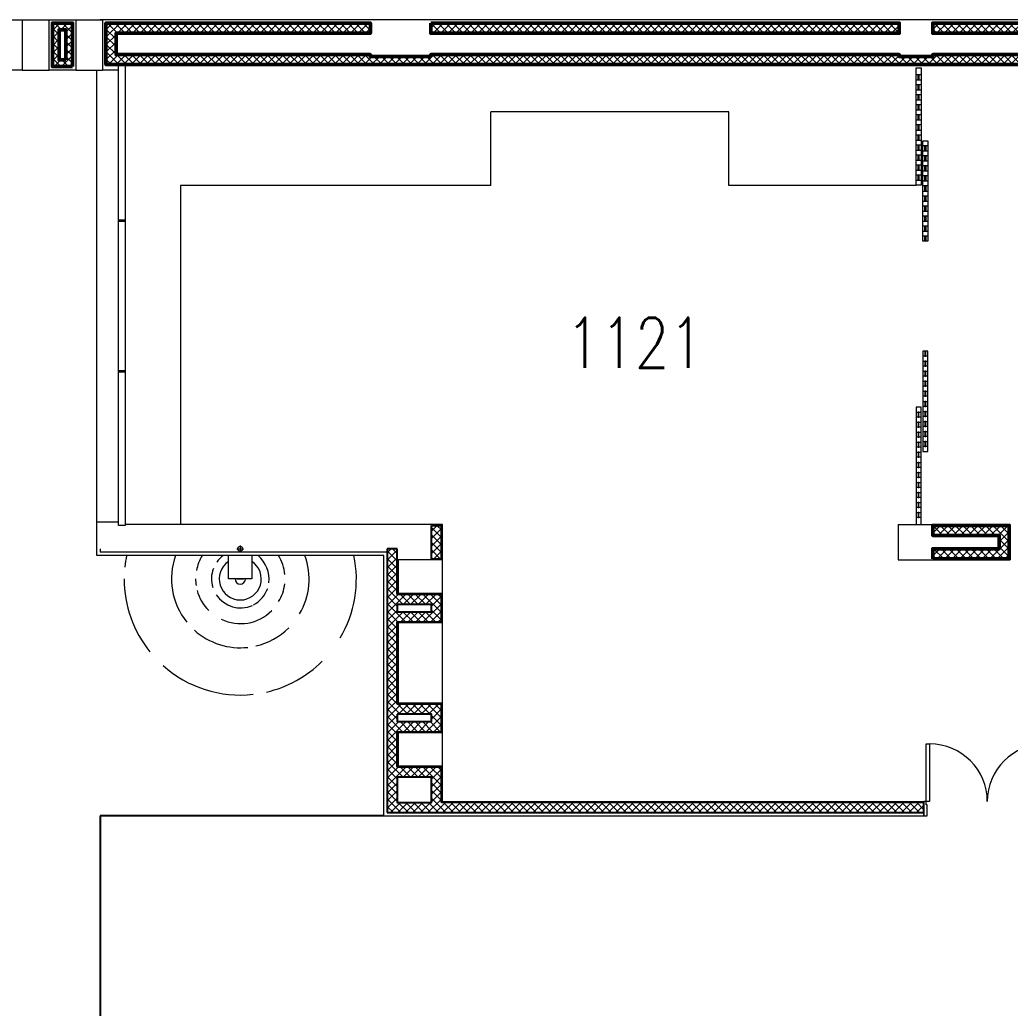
# Model space of a CAD drawing. Header units: inches. Extents: x 13084 to 220150, y 6494 to 167180.
# Drawn here: x 184728 to 199522, y 132170 to 146930 of the extents above; entities that cross this region are included whole.
import ezdxf
from ezdxf.enums import TextEntityAlignment as Align

# ---------------------------------------------------------------- set-up
doc = ezdxf.new("R2010")
doc.units = ezdxf.units.IN
doc.header["$MEASUREMENT"] = 0
for name, color, linetype, lineweight in [('Ground Floor$0$A-G23-M-Stairs-Concrete', 251, 'Continuous', 25), ('Ground Floor$0$A-G250-G-Walls-Low-Level', 8, 'Continuous', 15), ('Ground Floor$0$A-G250-M-Walls-Blockwork', 7, 'Continuous', 25), ('Ground Floor$0$A-G250-M-Walls-Moveable-Screen', 251, 'Continuous', 9), ('Ground Floor$0$A-G250-M-Water-Features', 251, 'Continuous', 20), ('Ground Floor$0$A-G252-H-Internal-Walls', 251, 'Continuous', 9), ('Ground Floor$0$A-G312-M-Wall-Finish-Plaster', 7, 'Continuous', 15), ('Ground Floor$0$A-G321-M-Window', 251, 'Continuous', 9), ('Ground Floor$0$A-G322-M-Door', 251, 'Continuous', 15), ('Ground Floor$0$A-G4-M-Furniture-Built-In', 251, 'Continuous', 9), ('Ground Floor$0$A-G731-G-Site-Water-Features', 251, 'Continuous', 9), ('Ground Floor$0$Z-Z001-S-Room-Name-Identification-250', 7, 'Continuous', 15)]:
    doc.layers.add(name, color=color, linetype=linetype, lineweight=lineweight)
doc.styles.add('Ground Floor$0$Tag-RomanS', font='romans.shx', dxfattribs={"width": 0.8})
pattern_1 = [(45, (31615.24, 164129.57), (-56.1266, 56.1266), []), (135, (31615.24, 164129.57), (-56.1266, -56.1266), [])]

# ---------------------------------------------------------------- blocks, each defined once
blk = doc.blocks.new('Ground Floor$0$D125')
at = {"layer": 'Ground Floor$0$A-G322-M-Door', "elevation": 0}
for points in [[(-1862, 1077), (-1812, 1077), (-1812, 215), (-1862, 215)], [(-38, 1077), (-88, 1077), (-88, 215), (-38, 215)], [(-1850, 165), (-1862, 165), (-1862, 215), (-1900, 215), (-1900, 0), (-1850, 0)], [(-50, 165), (-38, 165), (-38, 215), (0, 215), (0, 0), (-50, 0)]]:
    blk.add_lwpolyline(points, close=True, dxfattribs=at)
at = {"layer": 'Ground Floor$0$A-G322-M-Door'}
for centre, start, end in [((-1812, 215), 360, 90), ((-88, 215), 90, 180)]:
    blk.add_arc(centre, 862, start, end, dxfattribs=at)
blk = doc.blocks.new('Ground Floor$0$screen1')
at = {"layer": 'Ground Floor$0$A-G250-M-Walls-Moveable-Screen', "ltscale": 0.02, "elevation": 0}
for points in [[(166500, -17925), (166575, -17925), (166575, -19676), (166500, -19676)], [(166500, -17925), (166575, -17925), (166575, -18026), (166500, -18026)], [(166531, -18026), (166544, -18026), (166544, -18101), (166531, -18101)], [(166500, -18101), (166575, -18101), (166575, -18176), (166500, -18176)], [(166531, -18176), (166544, -18176), (166544, -18251), (166531, -18251)], [(166500, -18251), (166575, -18251), (166575, -18326), (166500, -18326)], [(166531, -18326), (166544, -18326), (166544, -18401), (166531, -18401)], [(166500, -18401), (166575, -18401), (166575, -18476), (166500, -18476)], [(166531, -18476), (166544, -18476), (166544, -18551), (166531, -18551)], [(166500, -18551), (166575, -18551), (166575, -18626), (166500, -18626)], [(166531, -18626), (166544, -18626), (166544, -18701), (166531, -18701)], [(166500, -18701), (166575, -18701), (166575, -18776), (166500, -18776)], [(166531, -18776), (166544, -18776), (166544, -18851), (166531, -18851)], [(166500, -18851), (166575, -18851), (166575, -18926), (166500, -18926)], [(166531, -18926), (166544, -18926), (166544, -19001), (166531, -19001)], [(166500, -19001), (166575, -19001), (166575, -19076), (166500, -19076)], [(166531, -19076), (166544, -19076), (166544, -19151), (166531, -19151)], [(166500, -19151), (166575, -19151), (166575, -19226), (166500, -19226)], [(166531, -19226), (166544, -19226), (166544, -19301), (166531, -19301)], [(166500, -19301), (166575, -19301), (166575, -19376), (166500, -19376)], [(166531, -19376), (166544, -19376), (166544, -19451), (166531, -19451)], [(166500, -19451), (166575, -19451), (166575, -19526), (166500, -19526)], [(166531, -19526), (166544, -19526), (166544, -19601), (166531, -19601)], [(166500, -19601), (166575, -19601), (166575, -19676), (166500, -19676)]]:
    blk.add_lwpolyline(points, close=True, dxfattribs=at)
blk = doc.blocks.new('Ground Floor$0$screen2')
at = {"layer": 'Ground Floor$0$A-G250-M-Walls-Moveable-Screen', "ltscale": 0.02, "elevation": 0}
for points in [[(166600, -19012), (166675, -19012), (166675, -20512), (166600, -20512)], [(166600, -19012), (166675, -19012), (166675, -19087), (166600, -19087)], [(166600, -19162), (166675, -19162), (166675, -19237), (166600, -19237)], [(166631, -19087), (166644, -19087), (166644, -19162), (166631, -19162)], [(166600, -19312), (166675, -19312), (166675, -19387), (166600, -19387)], [(166631, -19237), (166644, -19237), (166644, -19312), (166631, -19312)], [(166600, -19462), (166675, -19462), (166675, -19537), (166600, -19537)], [(166631, -19387), (166644, -19387), (166644, -19462), (166631, -19462)], [(166600, -19612), (166675, -19612), (166675, -19687), (166600, -19687)], [(166631, -19537), (166644, -19537), (166644, -19612), (166631, -19612)], [(166600, -19762), (166675, -19762), (166675, -19837), (166600, -19837)], [(166631, -19687), (166644, -19687), (166644, -19762), (166631, -19762)], [(166600, -19912), (166675, -19912), (166675, -19987), (166600, -19987)], [(166631, -19837), (166644, -19837), (166644, -19912), (166631, -19912)], [(166600, -20062), (166675, -20062), (166675, -20137), (166600, -20137)], [(166631, -19987), (166644, -19987), (166644, -20062), (166631, -20062)], [(166600, -20212), (166675, -20212), (166675, -20287), (166600, -20287)], [(166631, -20137), (166644, -20137), (166644, -20212), (166631, -20212)], [(166600, -20362), (166675, -20362), (166675, -20437), (166600, -20437)], [(166631, -20287), (166644, -20287), (166644, -20362), (166631, -20362)], [(166631, -20437), (166644, -20437), (166644, -20512), (166631, -20512)]]:
    blk.add_lwpolyline(points, close=True, dxfattribs=at)
blk = doc.blocks.new('Ground Floor$0$tag-roomname')
at = {"lineweight": 18, "ltscale": 0.01, "style": 'Ground Floor$0$Tag-RomanS', "width": 0.8}
blk.add_attdef('ROOM_NO_2', text='', height=3, dxfattribs=at).set_placement((0, 1.612), align=Align.MIDDLE_CENTER)
at = {"linetype": 'ByBlock', "lineweight": 13, "ltscale": 0.01, "style": 'Ground Floor$0$Tag-RomanS', "width": 0.8, "flags": 1}
for tag, p in [('ROOM_NAME_1', (0, -2.288)), ('AREA', (0, -5.744))]:
    blk.add_attdef(tag, text='', height=2.8, dxfattribs=at).set_placement(p, align=Align.MIDDLE_CENTER)

msp = doc.modelspace()

# ---------------------------------------------------------------- hatches: boundary and pattern name
at = {"layer": 'Ground Floor$0$A-G252-H-Internal-Walls'}
h = msp.add_hatch(dxfattribs=at)
h.set_pattern_fill('ANSI37', color=256, scale=25, style=0)
h.set_pattern_definition(pattern_1)
h.paths.add_polyline_path([(185515, 146880), (185215, 146880), (185215, 146630), (185315, 146630), (185315, 146780), (185415, 146780), (185415, 146630), (185515, 146630)])
h.paths.add_polyline_path([(185515, 146630), (185415, 146630), (185415, 146330), (185315, 146330), (185315, 146630), (185215, 146630), (185215, 146230), (185515, 146230)])
h = msp.add_hatch(dxfattribs=at)
h.set_pattern_fill('ANSI37', color=256, scale=25, style=0)
h.set_pattern_definition(pattern_1)
h.paths.add_polyline_path([(202171, 146730), (202171, 146410), (198365, 146410), (198365, 146380), (197865, 146380), (197865, 146410), (190865, 146410), (190865, 146380), (189965, 146380), (189965, 146410), (186165, 146410), (186165, 146730), (189965, 146730), (189965, 146880), (186015, 146880), (186015, 146260), (202321, 146260), (202321, 146880), (198365, 146880), (198365, 146730)])
h = msp.add_hatch(dxfattribs=at)
h.set_pattern_fill('ANSI37', color=256, scale=25, style=0)
h.set_pattern_definition(pattern_1)
h.paths.add_polyline_path([(190865, 146880), (197865, 146880), (197865, 146730), (190865, 146730)])
h = msp.add_hatch(dxfattribs=at)
h.set_pattern_fill('ANSI37', color=256, scale=25, style=0)
h.set_pattern_definition(pattern_1)
h.paths.add_polyline_path([(190875, 138880), (191025, 138880), (191025, 139380), (190875, 139380)])
h = msp.add_hatch(dxfattribs=at)
h.set_pattern_fill('ANSI37', color=256, scale=25, style=0)
h.set_pattern_definition(pattern_1)
h.paths.add_polyline_path([(198365, 138880), (198365, 139030), (199357, 139030), (199357, 139230), (198365, 139230), (198365, 139380), (199507, 139380), (199507, 138880)])
h = msp.add_hatch(dxfattribs=at)
h.set_pattern_fill('ANSI37', color=256, scale=25, style=0)
h.set_pattern_definition(pattern_1)
h.paths.add_polyline_path([(191025, 138349), (190365, 138349), (190365, 139030), (190215, 139030), (190215, 135090), (198229, 135090), (198229, 135240), (191025, 135240), (191025, 135769), (190365, 135769), (190365, 136299), (191025, 136299), (191025, 136709), (190365, 136709), (190365, 137939), (191025, 137939)])
h.paths.add_polyline_path([(190875, 138089), (190365, 138089), (190365, 138199), (190875, 138199)], flags=16)
h.paths.add_polyline_path([(190875, 136559), (190875, 136449), (190365, 136449), (190365, 136559)], flags=16)
h.paths.add_polyline_path([(190875, 135619), (190875, 135240), (190365, 135240), (190365, 135619)], flags=16)

# ---------------------------------------------------------------- linework, layer by layer
at = {"layer": 'Ground Floor$0$A-G23-M-Stairs-Concrete'}
for p, q in [((185928, 135040), (185928, 124580, 0)), ((190165, 135040), (185928, 135040, 0))]:
    msp.add_line(p, q, dxfattribs=at)
at = {"layer": 'Ground Floor$0$A-G250-G-Walls-Low-Level'}
for p, q in [((184765, 146930), (185165, 146930)), ((185565, 146930), (185965, 146930)), ((184765, 146180), (185165, 146180)), ((185565, 146180), (185965, 146180)), ((185878, 139430, 0), (185878, 146180, 0)), ((191040, 138364, 0), (191040, 138865)), ((191040, 136724), (191040, 137924, 0)), ((191040, 135784), (191040, 136284, 0))]:
    msp.add_line(p, q, dxfattribs=at)
at = {"layer": 'Ground Floor$0$A-G250-G-Walls-Low-Level', "elevation": 0}
msp.add_lwpolyline([(188196, 138930), (188196, 138580), (187846, 138580), (187846, 138930)], dxfattribs=at)
at = {"layer": 'Ground Floor$0$A-G250-M-Walls-Blockwork'}
for p, q in [((190875, 138880), (190875, 139380)), ((190875, 139380), (191025, 139380)), ((191025, 138880), (191025, 139380)), ((190365, 139030), (190215, 139030)), ((190215, 139030), (190215, 135090)), ((190365, 138349), (190365, 139030)), ((190875, 138880), (191025, 138880)), ((191025, 138349), (190365, 138349)), ((191025, 137939), (191025, 138349)), ((190365, 136709), (190365, 137939)), ((190365, 137939), (191025, 137939)), ((191025, 136709), (190365, 136709)), ((191025, 136299), (191025, 136709)), ((190365, 135769), (190365, 136299)), ((190365, 136299), (191025, 136299)), ((191025, 135769), (190365, 135769)), ((191025, 135240), (191025, 135769)), ((198230, 135240), (191025, 135240)), ((198230, 135090), (198230, 135240)), ((190215, 135090), (198230, 135090))]:
    msp.add_line(p, q, dxfattribs=at)
at = {"layer": 'Ground Floor$0$A-G250-M-Walls-Blockwork', "lineweight": 50, "ltscale": 0.02}
for points in [[(185515, 146230), (185215, 146230), (185215, 146880), (185515, 146880)], [(185415, 146330), (185315, 146330), (185315, 146780), (185415, 146780)]]:
    msp.add_lwpolyline(points, close=True, dxfattribs=at)
at = {"layer": 'Ground Floor$0$A-G250-M-Walls-Blockwork', "lineweight": 50, "ltscale": 0.02, "elevation": 0}
for points in [[(202171, 146730), (202171, 146410), (198365, 146410), (198365, 146380), (197865, 146380), (197865, 146410), (190865, 146410), (190865, 146380), (189965, 146380), (189965, 146410), (186165, 146410), (186165, 146730), (189965, 146730), (189965, 146880), (186015, 146880), (186015, 146260), (202321, 146260), (202321, 146880), (198365, 146880), (198365, 146730)], [(190865, 146880), (197865, 146880), (197865, 146730), (190865, 146730)], [(198365, 138880), (198365, 139030), (199357, 139030), (199357, 139230), (198365, 139230), (198365, 139380), (199507, 139380), (199507, 138880)]]:
    msp.add_lwpolyline(points, close=True, dxfattribs=at)
at = {"layer": 'Ground Floor$0$A-G250-M-Walls-Blockwork'}
for points in [[(190365, 138199), (190365, 138089), (190875, 138089), (190875, 138199)], [(190365, 136559), (190365, 136449), (190875, 136449), (190875, 136559)], [(190365, 135619), (190365, 135240), (190875, 135240), (190875, 135619)]]:
    msp.add_lwpolyline(points, close=True, dxfattribs=at)
at = {"layer": 'Ground Floor$0$A-G250-M-Water-Features'}
for p, q in [((188021, 139080), (188021, 138980)), ((187971, 139030), (188071, 139030)), ((187971, 138580, 0), (188071, 138580, 0))]:
    msp.add_line(p, q, dxfattribs=at)
msp.add_circle((188021, 139030), 37.5, dxfattribs=at)
at = {"layer": 'Ground Floor$0$A-G312-M-Wall-Finish-Plaster'}
for p, q in [((202321, 146930, 0), (185928, 146930, 0)), ((185965, 146930), (185965, 146180)), ((186203, 146180), (185965, 146180)), ((186303, 146245), (201350, 146245)), ((185878, 138930, 0), (185878, 139430, 0)), ((186203, 139430, 0), (185878, 139430, 0)), ((191040, 139395, 0), (186303, 139395, 0)), ((191040, 138865), (191040, 139395)), ((197850, 139395), (197850, 138865)), ((197850, 139395), (199522, 139395)), ((199522, 139395, 0), (199522, 138865)), ((190165, 138930, 0), (185878, 138930)), ((185928, 139030), (185928, 138980)), ((190215, 138980, 0), (185928, 138980)), ((190165, 135040), (190165, 138930, 0)), ((190380, 138865, 0), (190380, 138364, 0)), ((191040, 138865), (190380, 138865)), ((197850, 138865), (199522, 138865)), ((191040, 138364), (190380, 138364)), ((191040, 137924, 0), (191040, 138364, 0)), ((191040, 137924, 0), (191040, 138364, 0)), ((191040, 137924), (190380, 137924)), ((190380, 137924, 0), (190380, 136724, 0)), ((191040, 136724), (190380, 136724)), ((191040, 136284, 0), (191040, 136724, 0)), ((191040, 136284, 0), (191040, 136724, 0)), ((191040, 136284), (190380, 136284)), ((190380, 136284, 0), (190380, 135784)), ((191040, 135784), (190380, 135784)), ((191040, 135255), (191040, 135784)), ((191040, 135255), (198230, 135255, 0)), ((198230, 135040, 0), (198230, 135255, 0)), ((190165, 135040), (198230, 135040, 0))]:
    msp.add_line(p, q, dxfattribs=at)
for points in [[(184365, 146930), (184765, 146930), (184765, 146180), (184365, 146180)], [(185565, 146180), (185165, 146180), (185165, 146930), (185565, 146930)]]:
    msp.add_lwpolyline(points, close=True, dxfattribs=at)
at = {"layer": 'Ground Floor$0$A-G321-M-Window', "elevation": 0}
msp.add_lwpolyline([(186203, 146260), (186303, 146260), (186303, 139380), (186203, 139380)], close=True, dxfattribs=at)
at = {"layer": 'Ground Floor$0$A-G321-M-Window'}
for points in [[(186303, 143936), (186203, 143936), (186203, 143924), (186303, 143924)], [(186303, 141686), (186203, 141686), (186203, 141674), (186303, 141674)]]:
    msp.add_lwpolyline(points, close=True, dxfattribs=at)
at = {"layer": 'Ground Floor$0$A-G4-M-Furniture-Built-In'}
for p, q in [((198115, 144455, 0), (198115, 146205, 0)), ((195318, 145555, 0), (191763, 145555, 0)), ((191763, 144455, 0), (191763, 145555, 0)), ((195318, 144455, 0), (195318, 145555, 0)), ((191763, 144455, 0), (187128, 144455, 0)), ((187128, 144455, 0), (187128, 139395, 0)), ((198115, 144455, 0), (195318, 144455, 0))]:
    msp.add_line(p, q, dxfattribs=at)
at = {"layer": 'Ground Floor$0$A-G731-G-Site-Water-Features'}
for centre, radius, start, end in [((188021, 138580, 0), 1734, 168.3562, 174.1833), ((188021, 138580, 0), 1028, 160.0848, 218.9033), ((188021, 138580, 0), 667, 148.3504, 169.3377), ((188021, 138580, 0), 431, 125.76, 144.5395), ((187986, 138573, 0), 466, 353.7089, 49.9174), ((188036, 138582, 0), 654, 5.607, 32.0459), ((188021, 138580, 0), 1028, 329.4366, 19.9152), ((188021, 138580, 0), 1734, 329.4366, 11.6438), ((188021, 138580, 0), 314, 123.8367, 56.1633), ((188021, 138580, 0), 431, 158.7258, 197.3565), ((188021, 138580, 0), 1734, 180, 218.9033), ((188021, 138580, 0), 667, 180, 188.4396), ((188021, 138580, 0), 77.4, 180, 0), ((188036, 138582, 0), 654, 328.6044, 353.4823), ((188021, 138580, 0), 667, 194.9794, 225.1627), ((188025, 138587, 0), 439, 214.0643, 293.6524), ((188014, 138587, 0), 442, 297.3708, 340.3702), ((188025, 138566, 0), 654, 243.8373, 315.4376), ((188021, 138580, 0), 1028, 228.2776, 276.4158), ((188021, 138580, 0), 1028, 283.0089, 314.8373), ((188021, 138580, 0), 1734, 283.0089, 314.8373), ((188021, 138580, 0), 1734, 228.2776, 276.4158)]:
    msp.add_arc(centre, radius, start, end, dxfattribs=at)

# ---------------------------------------------------------------- block references
at = {"layer": 'Ground Floor$0$A-G250-M-Walls-Moveable-Screen'}
for name in ['Ground Floor$0$screen1', 'Ground Floor$0$screen2']:
    msp.add_blockref(name, (31615, 164135, 0), dxfattribs=at)
at = {"layer": 'Ground Floor$0$A-G250-M-Walls-Moveable-Screen', "xscale": -1, "rotation": 180}
for name in ['Ground Floor$0$screen2', 'Ground Floor$0$screen1']:
    msp.add_blockref(name, (31615, 121470, 0), dxfattribs=at)
at = {"layer": 'Ground Floor$0$A-G322-M-Door'}
msp.add_blockref('Ground Floor$0$D125', (200130, 135040, 0), dxfattribs=at)
at = {"layer": 'Ground Floor$0$Z-Z001-S-Room-Name-Identification-250'}
ref = msp.add_blockref('Ground Floor$0$tag-roomname', (193914, 141703), dxfattribs=dict(at, xscale=250, yscale=250, zscale=250))
ref.add_attrib('ROOM_NO_2', '1121', dxfattribs={"layer": '0', "lineweight": 18, "ltscale": 0.01, "height": 750, "style": 'Ground Floor$0$Tag-RomanS', "width": 0.8}).set_placement((193914, 142106), align=Align.MIDDLE_CENTER)

doc.saveas('drawing.dxf')
